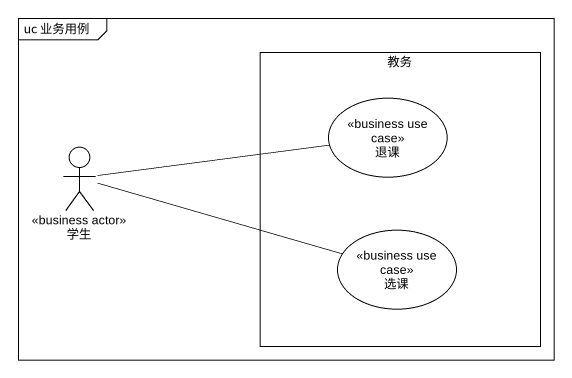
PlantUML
@startuml
mainframe uc 业务用例
rectangle 教务 {
  usecase 退课 <<business use case>>
  usecase 选课 <<business use case>>
}
actor 学生 <<business actor>>
学生 -right- 退课
学生 -right- 选课
@enduml
